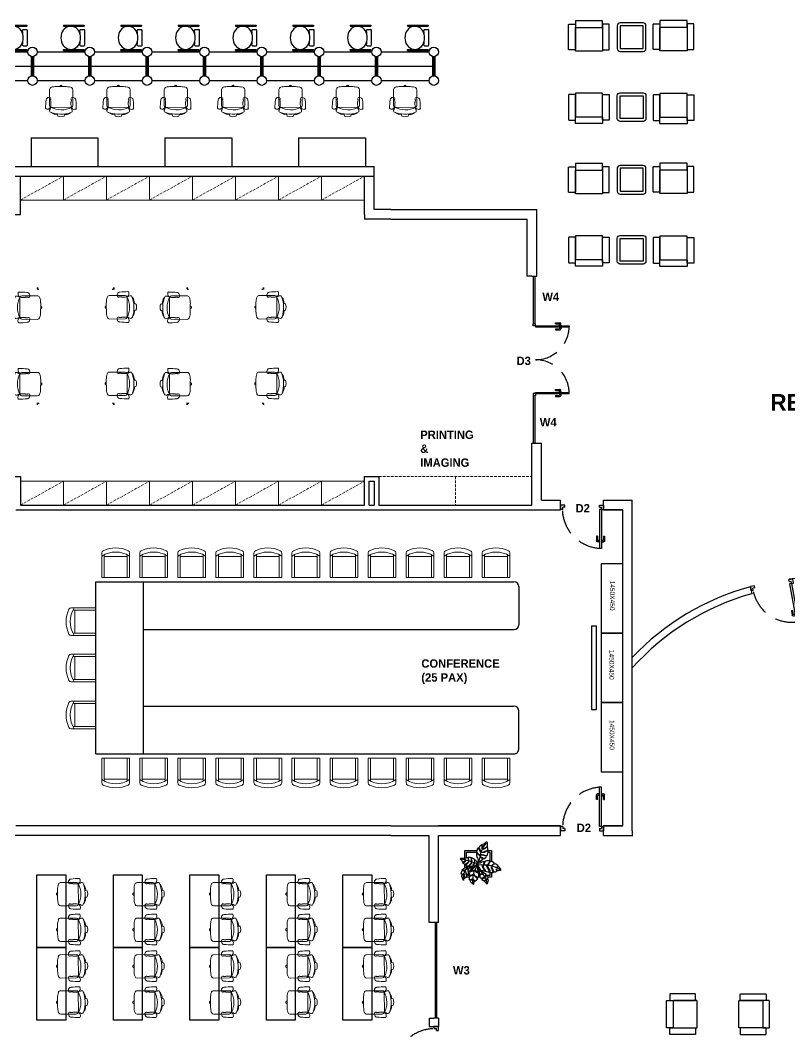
# Model space of a CAD drawing. Header units: inches. Extents: x 484217 to 497210, y -26946 to -21493.
# Drawn here: x 491293 to 492017, y -24703 to -23744 of the extents above; entities that cross this region are included whole.
import ezdxf
from ezdxf.enums import TextEntityAlignment as Align

# ---------------------------------------------------------------- set-up
doc = ezdxf.new("R2010")
doc.units = ezdxf.units.IN
doc.header["$LTSCALE"] = 20
doc.header["$MEASUREMENT"] = 0
for name, pattern in [('DASHED', [0.75, 0.5, -0.25]), ('HIDDEN', [9.525, 6.35, -3.175]), ('HIDDEN2', [0.1875, 0.125, -0.0625]), ('TRATTEGGIATA2', [9.525, 6.35, -3.175])]:
    doc.linetypes.add(name, pattern=pattern)
for name, color, linetype in [('_new', 212, 'Continuous'), ('_text', 7, 'Continuous'), ('A_FURN', 250, 'Continuous'), ('Ceco.NET 17', 3, 'Continuous'), ('GLAZING', 4, 'Continuous'), ('I-DOORS', 104, 'Continuous'), ('I-FURN', 4, 'Continuous'), ('I-WALL-FULL', 5, 'Continuous'), ('I-WALL-IN', 3, 'Continuous'), ('MAR22', 255, 'Continuous'), ('SCREEN', 252, 'Continuous')]:
    doc.layers.add(name, color=color, linetype=linetype)
doc.layers.add('A-furniture', color=50, linetype='Continuous', lineweight=9)
doc.layers.add('I-ANNO-TEXT', color=7, linetype='Continuous', lineweight=18)
doc.styles.add('F-TEXT', font='techl___.ttf')
doc.styles.add('ISO', font='ISO', dxfattribs={"width": 0.85})
doc.styles.add('MICRO', font='')
doc.styles.get('MICRO').set_extended_font_data('MicrogrammaSSi', bold=True)

# ---------------------------------------------------------------- blocks, each defined once
blk = doc.blocks.new('A$C6A0E07C9')
at = {"layer": 'A-furniture'}
for p, q in [((-0.214, 0.272), (0.118, 0.288)), ((-0.012, 0.242), (-0.025, 0.242)), ((-0.011, 0.243), (-0.012, 0.242)), ((-0.008, 0.248), (-0.011, 0.243)), ((-0.011, 0.243), (-0.011, 0.243)), ((0.038, 0.251), (-0.003, 0.25)), ((0.042, 0.251), (0.045, 0.247)), ((0.045, 0.247), (0.046, 0.246)), ((0.046, 0.246), (0.048, 0.245)), ((0.048, 0.245), (0.048, 0.245)), ((0.159, 0.25), (0.179, -0.167)), ((-0.291, 0.02), (-0.289, 0.029)), ((-0.288, 0.01), (-0.291, 0.02)), ((-0.289, 0.029), (-0.284, 0.038)), ((-0.282, 0.002), (-0.288, 0.01)), ((-0.284, 0.038), (-0.276, 0.044)), ((-0.274, -0.003), (-0.282, 0.002)), ((-0.276, 0.044), (-0.267, 0.046)), ((-0.269, 0.177), (-0.266, 0.205)), ((0.315, 0.121), (0.306, 0.12)), ((0.313, 0.121), (0.347, 0.116)), ((0.315, 0.152), (0.319, 0.129)), ((0.351, 0.113), (0.36, 0.088)), ((0.364, 0.015), (0.358, -0.011)), ((0.36, 0.088), (0.366, 0.051)), ((0.366, 0.051), (0.364, 0.015)), ((-0.264, -0.004), (-0.274, -0.003)), ((-0.189, -0.217), (0.143, -0.2)), ((0.009, -0.176), (-0.004, -0.177)), ((0.009, -0.176), (0.009, -0.176)), ((0.01, -0.176), (0.009, -0.176)), ((0.013, -0.182), (0.01, -0.176)), ((0.059, -0.18), (0.018, -0.183)), ((0.063, -0.179), (0.066, -0.175)), ((0.066, -0.175), (0.067, -0.174)), ((0.067, -0.174), (0.069, -0.173)), ((0.069, -0.173), (0.069, -0.173)), ((0.296, -0.147), (0.284, -0.159)), ((0.311, -0.022), (0.322, -0.023)), ((0.32, -0.023), (0.355, -0.015)), ((0.355, -0.015), (0.356, -0.013)), ((0.356, -0.013), (0.358, -0.011))]:
    blk.add_line(p, q, dxfattribs=at)
for centre, radius, start, end in [((0.594, -0.035), 0.893, 162.1203, 164.4323), ((-0.21, 0.223), 0.0487, 94.526, 161.0109), ((0.027, 0.278), 0.0792, 129.4999, 189.1152), ((-0.022, 0.271), 0.0292, 192.0047, 264.4409), ((0.007, 0.283), 0.0635, 94.0792, 117.5938), ((-0.004, 0.244), 0.00623, 84.8455, 131.3174), ((0.224, -0.892), 1.257, 92.3594, 100.1757), ((0.037, 0.241), 0.0101, 64.5281, 88.6391), ((0.001, 1.553), 1.309, 272.0899, 276.676), ((0.117, 0.241), 0.0463, 34.0902, 88.4441), ((0.149, 0.274), 0.0211, 279.8693, 313.3434), ((-0.249, 0.025), 0.471, 334.5973, 30.9732), ((0.17, 0.245), 0.0129, 130.1366, 158.0173), ((0.187, 0.181), 0.0779, 100.0525, 108.2672), ((0.108, 0.326), 0.0879, 309.6726, 333.0223), ((0.172, 0.345), 0.0192, 28.1256, 89.2436), ((-1.125, 2.793), 2.849, 297.1157, 298.0695), ((-0.92, -0.013), 1.143, 14.0931, 15.0056), ((0.121, 0.323), 0.0749, 330.3794, 24.513), ((0.234, 0.223), 0.0597, 72.5282, 107.7011), ((0.195, 0.222), 0.0806, 25.5198, 45.5387), ((-0.301, 0.026), 0.614, 339.6108, 22.0467), ((0.128, 0.125), 0.189, 8.0925, 40.8276), ((0.182, 0.142), 0.452, 175.5289, 182.0991), ((72.219, 3.627), 72.574, 182.76527, 182.92488), ((0.31, 0.129), 0.0088, 301.088, 3.1667), ((0.347, 0.111), 0.00513, 22.8184, 91.0076), ((0.081, -0.062), 0.341, 182.481, 200.7553), ((-0.186, -0.16), 0.0572, 202.8821, 266.1169), ((0.052, -0.207), 0.0792, 176.5782, 236.1936), ((0.002, -0.206), 0.0292, 101.2525, 173.6887), ((0.017, -0.177), 0.00623, 234.376, 280.848), ((0.058, -0.17), 0.0101, 277.0543, 301.1654), ((0.152, -1.479), 1.309, 89.0174, 93.6036), ((0.138, -0.155), 0.0449, 276.7939, 330.1521), ((0.172, -0.191), 0.0211, 52.3501, 85.8241), ((0.197, -0.155), 0.0211, 212.6602, 229.0352), ((0.163, -0.292), 0.122, 63.0548, 80.6357), ((0.136, -0.248), 0.0879, 32.6712, 56.0209), ((-0.92, -0.013), 1.143, 350.6964, 351.6126), ((0.149, -0.244), 0.0749, 341.1805, 35.314), ((0.324, 0.055), 0.26, 246.1539, 250.8174), ((0.249, -0.153), 0.0392, 254.2998, 275.9911), ((0.254, -0.14), 0.0518, 269.3553, 293.3788), ((0.116, -0.038), 0.211, 328.6962, 1.8079), ((0.318, -0.031), 0.00903, 2.1237, 63.3709), ((0.031, -0.214), 0.0635, 248.0997, 271.6142), ((0.131, 0.976), 1.257, 265.5178, 273.334), ((0.202, -0.26), 0.0192, 276.4498, 337.5679)]:
    blk.add_arc(centre, radius, start, end, dxfattribs=at)
blk = doc.blocks.new('205')
at = {"layer": 'A-furniture'}
for p, q in [((-290, 207), (-290, -310)), ((-240, 168), (-240, -310)), ((-240, 130), (240, 130)), ((240, -310), (240, 168)), ((290, -310), (290, 207)), ((-290, -310), (290, -310))]:
    blk.add_line(p, q, dxfattribs=at)
for centre, radius, start, end in [((-240, 207), 50, 114.9011, 180), ((0, -310), 535, 57.1763, 122.8237), ((0, -310), 620, 65.0989, 114.9011), ((240, 207), 50, 360, 65.0989)]:
    blk.add_arc(centre, radius, start, end, dxfattribs=at)
at = {"layer": 'A-furniture', "style": 'ISO', "width": 0.85, "flags": 3}
blk.add_attdef('KAB', text='', height=100, dxfattribs=at).set_placement((0, 0), align=Align.CENTER)
blk = doc.blocks.new('1505774114')
for p, q in [((381, 1577, 616), (411, 1577, 616)), ((413, 1557, 26), (395, 1557, 26)), ((2781, 1557, 26), (2799, 1557, 26)), ((2813, 1577, 616), (2783, 1577, 616)), ((381, -23, 616), (411, -23, 616)), ((413, -3, 26), (395, -3, 26)), ((2781, -3, 26), (2799, -3, 26)), ((2813, -23, 616), (2783, -23, 616))]:
    blk.add_line(p, q)
at = {"extrusion": (1.22461e-16, 1, 0)}
for centre, radius in [((-381, 586, 1577), 10.5), ((-381, 586, 1577), 8.5), ((-2813, 586, 1577), 10.5), ((-2813, 586, 1577), 8.5)]:
    blk.add_circle(centre, radius, dxfattribs=at)
at = {"extrusion": (0, -1, 0)}
for centre, radius in [((381, 586, 23), 10.5), ((381, 586, 23), 8.5), ((2813, 586, 23), 10.5), ((2813, 586, 23), 8.5)]:
    blk.add_circle(centre, radius, dxfattribs=at)
blk = doc.blocks.new('EIHFEOUH')
at = {"linetype": 'ByBlock'}
for points in [[(275, 0), (-275, 0, 0.414214), (-285, -10), (-285, -130, 0.414214), (-275, -140), (275, -140, 0.414214), (285, -130), (285, -10, 0.414214)], [(-415, -70), (-295, -70, -0.414214), (-285, -80), (-285, -600, -0.414214), (-295, -610), (-415, -610, -0.414214), (-425, -600), (-425, -80, -0.414214)], [(-275, -140), (275, -140, -0.414214), (285, -150), (285, -630, -0.414214), (275, -640), (-275, -640, -0.414214), (-285, -630), (-285, -150, -0.414214)], [(415, -70), (295, -70, 0.414214), (285, -80), (285, -600, 0.414214), (295, -610), (415, -610, 0.414214), (425, -600), (425, -80, 0.414214)]]:
    blk.add_lwpolyline(points, format="xyb", close=True, dxfattribs=at)
blk = doc.blocks.new('door 1')
for p, q in [((86, 0), (0, 0)), ((0, -90), (0, 0)), ((86, -43), (86, 0)), ((814, 0), (900, 0)), ((814, -43), (814, 0)), ((900, -90), (900, 0)), ((43, -90), (0, -90)), ((86, -43), (43, -43)), ((43, -90), (43, -43)), ((43, -90), (43, -43)), ((43, -90), (43, -911)), ((43, -90), (86, -90)), ((86, -90), (86, -909)), ((814, -43), (857, -43)), ((857, -90), (857, -43)), ((857, -90), (857, -43)), ((857, -90), (900, -90)), ((857, -90), (857, -90)), ((-21, -652), (-21, -749)), ((0, -652), (-21, -652)), ((0, -652), (0, -738)), ((32, -738), (0, -738)), ((32, -770), (0, -770)), ((32, -727), (32, -781)), ((43, -727), (32, -727)), ((43, -781), (32, -781)), ((86, -727), (96, -727)), ((86, -781), (96, -781)), ((96, -727), (96, -781)), ((96, -738), (129, -738)), ((96, -770), (129, -770)), ((129, -652), (129, -738)), ((129, -652), (150, -652)), ((150, -652), (150, -749))]:
    blk.add_line(p, q)
at = {"linetype": 'DASHED', "ltscale": 50}
blk.add_arc((32, -86), 825, 270.745, 1.3972, dxfattribs=at)
for centre, start, end in [((0, -749), 180, 270), ((129, -749), 270, 0)]:
    blk.add_arc(centre, 21.4, start, end)
blk = doc.blocks.new('pivot door')
blk.add_line((-188253, -329835), (-188265, -329835))
at = {"layer": 'I-DOORS', "rotation": 180}
blk.add_blockref('door 1', (-188253, -329835), dxfattribs=at)
blk = doc.blocks.new('glass door- 1500')
for p, q in [((410375, -9162), (410375, -8433)), ((410396, -9162), (410396, -8433)), ((411811, -9162), (411811, -8433)), ((411832, -9162), (411832, -8433)), ((410311, -8728), (410311, -8632)), ((410332, -8728), (410311, -8728)), ((410364, -8611), (410332, -8611)), ((410332, -8728), (410332, -8643)), ((410364, -8643), (410332, -8643)), ((410375, -8600), (410364, -8600)), ((410364, -8653), (410364, -8600)), ((410375, -8653), (410364, -8653)), ((410396, -8600), (410407, -8600)), ((410396, -8653), (410407, -8653)), ((410407, -8653), (410407, -8600)), ((410407, -8611), (410439, -8611)), ((410407, -8643), (410439, -8643)), ((410439, -8728), (410439, -8643)), ((410439, -8728), (410461, -8728)), ((410461, -8728), (410461, -8632)), ((411747, -8728), (411747, -8632)), ((411768, -8728), (411747, -8728)), ((411800, -8611), (411768, -8611)), ((411800, -8643), (411768, -8643)), ((411768, -8728), (411768, -8643)), ((411811, -8600), (411800, -8600)), ((411800, -8653), (411800, -8600)), ((411811, -8653), (411800, -8653)), ((411832, -8600), (411843, -8600)), ((411832, -8653), (411843, -8653)), ((411843, -8653), (411843, -8600)), ((411843, -8611), (411875, -8611)), ((411843, -8643), (411875, -8643)), ((411875, -8728), (411875, -8643)), ((411875, -8728), (411896, -8728)), ((411896, -8728), (411896, -8632)), ((410332, -9162), (410332, -9209)), ((410375, -9162), (410332, -9162)), ((410375, -9162), (410375, -9209)), ((410375, -9162), (410375, -9209)), ((410375, -9162), (410396, -9162)), ((411832, -9162), (411811, -9162)), ((411832, -9162), (411832, -9209)), ((411832, -9162), (411832, -9209)), ((411832, -9162), (411875, -9162)), ((411875, -9162), (411875, -9209)), ((410375, -9209), (410332, -9209)), ((411832, -9209), (411875, -9209))]:
    blk.add_line(p, q)
for points in [[(410375, -8433), (410396, -8433)], [(411832, -8433), (411811, -8433)]]:
    blk.add_lwpolyline(points)
at = {"linetype": 'DASHED', "ltscale": 50}
for centre, start, end in [((410375, -9162), 0, 90), ((411832, -9162), 90, 180)]:
    blk.add_arc(centre, 729, start, end, dxfattribs=at)
for centre, start, end in [((410332, -8632), 90, 180), ((410439, -8632), 0, 90), ((411768, -8632), 90, 180), ((411875, -8632), 0, 90)]:
    blk.add_arc(centre, 21.4, start, end)
blk = doc.blocks.new('391A')
at = {"layer": 'MAR22'}
for p, q in [((-294, -87), (-294, -567)), ((-294, -87), (-270, -87)), ((-270, -87), (-270, -567)), ((274, -87), (274, -567)), ((298, -87), (274, -87)), ((298, -87), (298, -567)), ((-294, -567), (-270, -567)), ((-187, -490), (-187, -567)), ((-167, -587), (171, -587)), ((191, -490), (191, -567)), ((298, -567), (274, -567))]:
    blk.add_line(p, q, dxfattribs=at)
for centre, radius, start, end in [((-167, -490), 20, 81.5871, 180), ((2, 655), 1138, 261.5871, 278.4129), ((171, -490), 20, 0, 98.4129), ((-167, -567), 20, 180, 270), ((171, -567), 20, 270, 0)]:
    blk.add_arc(centre, radius, start, end, dxfattribs=at)
blk.add_ellipse((2, -259), major_axis=(-271, 0), ratio=0.849159, start_param=1.857345, end_param=7.567433, dxfattribs=at)
blk = doc.blocks.new('Drawing10')
at = {"layer": 'Ceco.NET 17', "color": 7}
for p, q in [((-0.02, 0.263), (-0.059, 0.273)), ((0.029, 0.247), (-0.02, 0.263)), ((0.07, 0.24), (0.029, 0.247)), ((0.103, 0.231), (0.07, 0.24)), ((0.156, 0.21), (0.103, 0.231)), ((0.189, 0.199), (0.156, 0.21))]:
    blk.add_line(p, q, dxfattribs=at)
for points in [[(0.331, 0.528), (0.32, 0.524), (0.312, 0.519), (0.305, 0.512), (0.303, 0.502), (0.302, 0.488), (0.297, 0.489), (0.297, 0.5), (0.294, 0.505), (0.289, 0.504), (0.28, 0.496), (0.271, 0.491), (0.266, 0.483), (0.266, 0.466), (0.266, 0.443), (0.266, 0.43), (0.262, 0.426), (0.26, 0.433), (0.259, 0.456), (0.261, 0.479), (0.255, 0.482), (0.243, 0.473), (0.234, 0.468), (0.226, 0.462), (0.22, 0.453), (0.218, 0.439), (0.225, 0.417), (0.233, 0.398), (0.243, 0.379), (0.242, 0.371), (0.236, 0.375), (0.232, 0.386), (0.223, 0.402), (0.212, 0.423), (0.209, 0.437), (0.198, 0.435), (0.188, 0.417), (0.184, 0.408), (0.18, 0.396), (0.174, 0.372), (0.189, 0.355), (0.203, 0.347), (0.221, 0.334), (0.227, 0.323), (0.23, 0.315), (0.224, 0.319), (0.217, 0.33), (0.2, 0.34), (0.183, 0.352), (0.174, 0.355), (0.174, 0.348), (0.177, 0.325), (0.183, 0.3), (0.19, 0.282), (0.203, 0.266), (0.203, 0.253), (0.194, 0.21), (0.213, 0.227), (0.233, 0.24), (0.269, 0.267), (0.269, 0.27), (0.26, 0.283), (0.237, 0.295), (0.233, 0.306), (0.241, 0.302), (0.265, 0.293), (0.279, 0.277), (0.288, 0.276), (0.289, 0.275), (0.292, 0.278), (0.308, 0.291), (0.319, 0.301), (0.325, 0.309), (0.32, 0.318), (0.302, 0.321), (0.281, 0.325), (0.255, 0.331), (0.243, 0.335), (0.248, 0.336), (0.269, 0.337), (0.297, 0.331), (0.325, 0.325), (0.335, 0.326), (0.341, 0.338), (0.345, 0.361), (0.349, 0.379), (0.349, 0.394), (0.332, 0.39), (0.302, 0.376), (0.276, 0.372), (0.258, 0.37), (0.259, 0.376), (0.278, 0.377), (0.297, 0.384), (0.318, 0.394), (0.338, 0.4), (0.346, 0.41), (0.345, 0.427), (0.343, 0.446), (0.323, 0.442), (0.306, 0.43), (0.285, 0.42), (0.272, 0.42), (0.286, 0.427), (0.309, 0.438), (0.328, 0.452), (0.34, 0.456), (0.34, 0.479), (0.34, 0.499), (0.34, 0.512), (0.336, 0.519)], [(-0.066, 0.275), (-0.059, 0.28), (-0.052, 0.283), (-0.038, 0.283), (-0.021, 0.284), (-0.008, 0.285), (-0.001, 0.28), (0.001, 0.27), (0.005, 0.258), (0.009, 0.257), (0.006, 0.266), (0.004, 0.277), (0.005, 0.287), (0.009, 0.289), (0.02, 0.292), (0.03, 0.295), (0.038, 0.296), (0.048, 0.289), (0.052, 0.271), (0.055, 0.257), (0.057, 0.245), (0.063, 0.247), (0.06, 0.265), (0.055, 0.282), (0.051, 0.293), (0.049, 0.298), (0.052, 0.3), (0.067, 0.298), (0.08, 0.297), (0.093, 0.295), (0.094, 0.279), (0.097, 0.261), (0.102, 0.245), (0.103, 0.236), (0.107, 0.232), (0.109, 0.237), (0.105, 0.253), (0.1, 0.268), (0.099, 0.281), (0.103, 0.293), (0.109, 0.29), (0.118, 0.283), (0.131, 0.278), (0.144, 0.268), (0.147, 0.25), (0.145, 0.229), (0.148, 0.216), (0.151, 0.222), (0.151, 0.232), (0.15, 0.246), (0.151, 0.254), (0.149, 0.261), (0.153, 0.261), (0.16, 0.255), (0.17, 0.243), (0.175, 0.232), (0.184, 0.219), (0.192, 0.204), (0.184, 0.192), (0.172, 0.182), (0.164, 0.173), (0.153, 0.168), (0.138, 0.166), (0.128, 0.169), (0.131, 0.178), (0.139, 0.192), (0.144, 0.201), (0.145, 0.207), (0.136, 0.207), (0.13, 0.198), (0.123, 0.175), (0.119, 0.165), (0.113, 0.16), (0.101, 0.159), (0.086, 0.159), (0.076, 0.16), (0.07, 0.168), (0.077, 0.18), (0.094, 0.197), (0.105, 0.21), (0.108, 0.221), (0.104, 0.225), (0.097, 0.212), (0.086, 0.2), (0.075, 0.19), (0.066, 0.176), (0.059, 0.166), (0.051, 0.163), (0.037, 0.164), (0.027, 0.167), (0.011, 0.182), (0.024, 0.189), (0.046, 0.208), (0.056, 0.22), (0.06, 0.228), (0.061, 0.236), (0.054, 0.234), (0.048, 0.221), (0.034, 0.207), (0.02, 0.2), (0.006, 0.19), (-0.006, 0.192), (-0.016, 0.199), (-0.022, 0.206), (-0.025, 0.215), (-0.009, 0.225), (0.006, 0.233), (0.015, 0.242), (0.01, 0.245), (0, 0.238), (-0.011, 0.232), (-0.025, 0.222), (-0.03, 0.223), (-0.033, 0.231), (-0.041, 0.249), (-0.053, 0.26), (-0.063, 0.271)], [(-0.02, -0.051), (-0.027, -0.031), (-0.033, -0.013), (-0.042, 0.014), (-0.044, 0.024), (-0.029, 0.039), (-0.019, 0.044), (-0.016, 0.05), (-0.023, 0.049), (-0.034, 0.045), (-0.042, 0.037), (-0.049, 0.037), (-0.053, 0.049), (-0.049, 0.062), (-0.045, 0.089), (-0.037, 0.094), (-0.019, 0.097), (-0.004, 0.096), (0, 0.099), (-0.007, 0.101), (-0.027, 0.105), (-0.039, 0.105), (-0.037, 0.111), (-0.028, 0.119), (-0.014, 0.13), (-0.001, 0.143), (0.017, 0.14), (0.033, 0.129), (0.045, 0.128), (0.038, 0.133), (0.027, 0.138), (0.027, 0.145), (0.037, 0.147), (0.069, 0.152), (0.123, 0.156), (0.151, 0.158), (0.123, 0.138), (0.091, 0.116), (0.071, 0.087), (0.054, 0.088), (0.05, 0.102), (0.057, 0.122), (0.054, 0.125), (0.046, 0.111), (0.044, 0.093), (0.051, 0.08), (0.055, 0.068), (0.049, 0.052), (0.039, 0.035), (0.025, 0.043), (0.021, 0.065), (0.012, 0.088), (0.004, 0.093), (0.009, 0.078), (0.014, 0.06), (0.016, 0.044), (0.023, 0.032), (0.031, 0.023), (0.024, 0.008), (0.015, -0.005), (0.009, -0.013), (0, 0), (-0.004, 0.026), (-0.01, 0.039), (-0.012, 0.029), (-0.007, 0.004), (-0.004, -0.007), (0.003, -0.017), (-0.011, -0.021), (-0.018, -0.023)], [(0.547, 0.11), (0.54, 0.118), (0.532, 0.126), (0.525, 0.137), (0.516, 0.148), (0.509, 0.156), (0.5, 0.156), (0.49, 0.152), (0.48, 0.141), (0.478, 0.146), (0.486, 0.156), (0.5, 0.159), (0.5, 0.166), (0.494, 0.172), (0.48, 0.183), (0.468, 0.192), (0.455, 0.2), (0.441, 0.194), (0.428, 0.187), (0.419, 0.178), (0.411, 0.169), (0.405, 0.172), (0.414, 0.183), (0.423, 0.191), (0.434, 0.198), (0.441, 0.202), (0.446, 0.208), (0.437, 0.213), (0.416, 0.227), (0.401, 0.232), (0.387, 0.234), (0.37, 0.217), (0.362, 0.2), (0.351, 0.184), (0.342, 0.185), (0.354, 0.197), (0.36, 0.213), (0.369, 0.226), (0.376, 0.235), (0.375, 0.241), (0.365, 0.245), (0.35, 0.245), (0.332, 0.242), (0.31, 0.239), (0.301, 0.227), (0.293, 0.205), (0.288, 0.186), (0.284, 0.196), (0.291, 0.218), (0.295, 0.226), (0.297, 0.231), (0.293, 0.234), (0.278, 0.23), (0.257, 0.222), (0.245, 0.217), (0.23, 0.21), (0.219, 0.207), (0.193, 0.203), (0.197, 0.184), (0.202, 0.158), (0.211, 0.143), (0.223, 0.13), (0.23, 0.115), (0.248, 0.106), (0.267, 0.098), (0.294, 0.089), (0.297, 0.095), (0.294, 0.111), (0.284, 0.125), (0.273, 0.14), (0.267, 0.158), (0.267, 0.172), (0.271, 0.174), (0.277, 0.171), (0.277, 0.152), (0.288, 0.135), (0.296, 0.124), (0.305, 0.103), (0.306, 0.087), (0.325, 0.084), (0.344, 0.081), (0.362, 0.076), (0.368, 0.082), (0.366, 0.093), (0.354, 0.119), (0.344, 0.135), (0.336, 0.148), (0.328, 0.168), (0.334, 0.172), (0.346, 0.152), (0.358, 0.13), (0.373, 0.107), (0.377, 0.091), (0.376, 0.078), (0.383, 0.072), (0.403, 0.068), (0.412, 0.067), (0.426, 0.069), (0.43, 0.074), (0.422, 0.085), (0.416, 0.103), (0.405, 0.125), (0.401, 0.139), (0.401, 0.148), (0.407, 0.147), (0.411, 0.135), (0.419, 0.116), (0.427, 0.095), (0.438, 0.082), (0.454, 0.076), (0.462, 0.078), (0.473, 0.085), (0.479, 0.096), (0.47, 0.116), (0.474, 0.124), (0.478, 0.112), (0.485, 0.101), (0.49, 0.094), (0.501, 0.098), (0.515, 0.102), (0.524, 0.106), (0.537, 0.105)], [(0.203, 0.147), (0.221, 0.112), (0.237, 0.101), (0.268, 0.081), (0.273, 0.073), (0.272, 0.067), (0.27, 0.056), (0.274, 0.051), (0.278, 0.064), (0.283, 0.071), (0.29, 0.066), (0.298, 0.059), (0.31, 0.052), (0.313, 0.037), (0.311, 0.023), (0.307, 0.007), (0.31, -0.006), (0.316, 0), (0.315, 0.011), (0.318, 0.027), (0.322, 0.035), (0.327, 0.03), (0.335, 0.013), (0.345, -0.005), (0.344, -0.017), (0.333, -0.03), (0.322, -0.044), (0.33, -0.043), (0.337, -0.033), (0.348, -0.031), (0.349, -0.048), (0.344, -0.067), (0.339, -0.086), (0.335, -0.104), (0.312, -0.083), (0.306, -0.071), (0.299, -0.066), (0.302, -0.055), (0.313, -0.049), (0.315, -0.041), (0.306, -0.046), (0.294, -0.053), (0.291, -0.06), (0.279, -0.055), (0.266, -0.047), (0.255, -0.032), (0.269, -0.019), (0.287, -0.014), (0.3, -0.011), (0.299, -0.004), (0.286, -0.007), (0.271, -0.009), (0.256, -0.017), (0.247, -0.019), (0.238, -0.009), (0.233, 0.008), (0.233, 0.019), (0.228, 0.033), (0.237, 0.041), (0.256, 0.042), (0.265, 0.044), (0.264, 0.049), (0.256, 0.047), (0.236, 0.046), (0.228, 0.045), (0.222, 0.073), (0.216, 0.101), (0.206, 0.131)]]:
    blk.add_lwpolyline(points, close=True, dxfattribs=at)
for points in [[(0.206, 0.225), (0.234, 0.312), (0.243, 0.364), (0.261, 0.413), (0.297, 0.476), (0.326, 0.508)], [(0, 0.276), (0, 0.4), (0.182, 0.4)], [(0.025, 0.293), (0.025, 0.375), (0.175, 0.375)], [(0.224, 0.4), (0.232, 0.4)], [(0.237, 0.375), (0.242, 0.375)], [(0.259, 0.375), (0.295, 0.375)], [(0.338, 0.4), (0.4, 0.4), (0.4, 0.232)], [(0.348, 0.375), (0.375, 0.375), (0.375, 0.24)], [(0, 0.23), (0, 0.238)], [(0, 0.142), (0, 0.191)], [(0.025, 0.19), (0.025, 0.202)], [(0.025, 0.134), (0.025, 0.169)], [(0.191, 0.189), (0.191, 0.164), (0.19, 0.141), (0.192, 0.118), (0.197, 0.094), (0.2, 0.079), (0.194, 0.076), (0.179, 0.082), (0.168, 0.093), (0.161, 0.107), (0.154, 0.102), (0.16, 0.091), (0.17, 0.076), (0.189, 0.069), (0.204, 0.057), (0.205, 0.04), (0.208, 0.023), (0.207, 0.007), (0.202, -0.007), (0.191, -0.008), (0.166, 0.008), (0.152, 0.026), (0.139, 0.043), (0.134, 0.037), (0.142, 0.022), (0.155, 0.007), (0.177, -0.01), (0.191, -0.021), (0.193, -0.032), (0.183, -0.043), (0.173, -0.051), (0.157, -0.061), (0.142, -0.052), (0.13, -0.036), (0.12, -0.034), (0.124, -0.043), (0.137, -0.054), (0.149, -0.063), (0.148, -0.067), (0.134, -0.077), (0.132, -0.096), (0.132, -0.113), (0.12, -0.102), (0.105, -0.09), (0.089, -0.075), (0.081, -0.058), (0.084, -0.048), (0.105, -0.042), (0.116, -0.037), (0.111, -0.031), (0.094, -0.037), (0.081, -0.04), (0.072, -0.043), (0.072, -0.025), (0.072, -0.007), (0.072, 0.008), (0.082, 0.015), (0.108, 0.023), (0.117, 0.031), (0.121, 0.039), (0.112, 0.035), (0.102, 0.028), (0.084, 0.025), (0.072, 0.035), (0.072, 0.055), (0.078, 0.07), (0.087, 0.087), (0.099, 0.088), (0.124, 0.093), (0.14, 0.094), (0.135, 0.098), (0.121, 0.099), (0.102, 0.098), (0.098, 0.102), (0.103, 0.108), (0.116, 0.119), (0.13, 0.132), (0.191, 0.189)], [(0.185, 0.178), (0.165, 0.136), (0.14, 0.087), (0.126, 0.037), (0.12, -0.01), (0.114, -0.055), (0.117, -0.082), (0.127, -0.102)], [(0.212, 0.19), (0.269, 0.184), (0.331, 0.182), (0.383, 0.173), (0.451, 0.152), (0.511, 0.127), (0.529, 0.115)], [(0.375, 0.234), (0.375, 0.222)], [(0.126, 0.15), (0.09, 0.139), (0.044, 0.125), (0.007, 0.107), (-0.008, 0.075), (-0.019, 0.031), (-0.023, -0.012)], [(0.072, 0), (0.018, 0)], [(0.025, 0.03), (0.025, 0.042)], [(0.11, 0.025), (0.029, 0.025)], [(0.153, 0.025), (0.14, 0.025)], [(0.179, 0), (0.164, 0)], [(0.235, 0), (0.204, 0)], [(0.231, 0.025), (0.207, 0.025)], [(0.218, 0.108), (0.265, 0.06), (0.283, 0.028), (0.312, -0.014), (0.323, -0.05), (0.331, -0.093)], [(0.315, 0), (0.309, 0)], [(0.318, 0.025), (0.311, 0.025)], [(0.375, 0.099), (0.375, 0.025), (0.33, 0.025)], [(0.4, 0.068), (0.4, 0), (0.342, 0)]]:
    blk.add_lwpolyline(points, dxfattribs=at)
for radius, start, end in [(0.152, 66.8462, 69.1635), (0.152, 207.3985, 208.1983), (0.11, 239.4978, 242.4297), (0.11, 256.133, 263.4421)]:
    blk.add_arc((0.19, 0.193), radius, start, end, dxfattribs=at)

msp = doc.modelspace()

# ---------------------------------------------------------------- linework, layer by layer
for p, q in [((491302.91, -23777.7, 6.93), (491302.91, -23795.99, 6.93)), ((491304.04, -23777.85, 6.93), (491304.04, -23795.85, 6.93)), ((491305.16, -23777.7, 6.93), (491305.16, -23795.99, 6.93)), ((491356.91, -23777.7, 6.93), (491356.91, -23795.99, 6.93)), ((491358.04, -23777.85, 6.93), (491358.04, -23795.85, 6.93)), ((491359.16, -23777.7, 6.93), (491359.16, -23795.99, 6.93)), ((491410.91, -23777.7, 6.93), (491410.91, -23795.99, 6.93)), ((491412.04, -23777.85, 6.93), (491412.04, -23795.85, 6.93)), ((491413.16, -23777.7, 6.93), (491413.16, -23795.99, 6.93)), ((491464.91, -23777.7, 6.93), (491464.91, -23795.99, 6.93)), ((491466.04, -23777.85, 6.93), (491466.04, -23795.85, 6.93)), ((491467.16, -23777.7, 6.93), (491467.16, -23795.99, 6.93)), ((491518.91, -23777.7, 6.93), (491518.91, -23795.99, 6.93)), ((491520.04, -23777.85, 6.93), (491520.04, -23795.85, 6.93)), ((491521.16, -23777.7, 6.93), (491521.16, -23795.99, 6.93)), ((491572.91, -23777.7, 6.93), (491572.91, -23795.99, 6.93)), ((491574.04, -23777.85, 6.93), (491574.04, -23795.85, 6.93)), ((491575.16, -23777.7, 6.93), (491575.16, -23795.99, 6.93)), ((491626.91, -23777.7, 6.93), (491626.91, -23795.99, 6.93)), ((491628.04, -23777.85, 6.93), (491628.04, -23795.85, 6.93)), ((491629.16, -23777.7, 6.93), (491629.16, -23795.99, 6.93)), ((491680.91, -23777.7, 6.93), (491680.91, -23795.99, 6.93)), ((491682.04, -23777.85, 6.93), (491682.04, -23795.85, 6.93)), ((491683.16, -23777.7, 6.93), (491683.16, -23795.99, 6.93)), ((491302.76, -23854.35, 6.93), (491302.76, -23881.35, 6.93)), ((491365.76, -23854.35, 6.93), (491365.76, -23881.35, 6.93)), ((491428.76, -23854.35, 6.93), (491428.76, -23881.35, 6.93)), ((491491.76, -23854.35, 6.93), (491491.76, -23881.35, 6.93)), ((491554.76, -23854.35, 6.93), (491554.76, -23881.35, 6.93)), ((491617.76, -23854.35, 6.93), (491617.76, -23881.35, 6.93)), ((491980.37, -24277.04, 6.93), (491981.59, -24283.7, 6.93))]:
    msp.add_line(p, q)
for centre in [(491304.04, -23773.35, 6.93), (491358.04, -23773.35, 6.93), (491412.04, -23773.35, 6.93), (491466.04, -23773.35, 6.93), (491520.04, -23773.35, 6.93), (491574.04, -23773.35, 6.93), (491628.04, -23773.35, 6.93), (491682.04, -23773.35, 6.93), (491304.04, -23800.35, 6.93), (491358.04, -23800.35, 6.93), (491412.04, -23800.35, 6.93), (491466.04, -23800.35, 6.93), (491520.04, -23800.35, 6.93), (491574.04, -23800.35, 6.93), (491628.04, -23800.35, 6.93), (491682.04, -23800.35, 6.93)]:
    msp.add_circle(centre, 4.5)
for radius, start, end in [(242.45, 84.24111, 96.56637), (242.45, 105.34085, 136.37323), (235.7, 105.48323, 138.12295)]:
    msp.add_arc((492044.51, -24510.85, 6.93), radius, start, end)
at = {"layer": '_new', "elevation": 6.93}
msp.add_lwpolyline([(491292.79, -24200.17), (491616.79, -24200.17)], dxfattribs=at)
at = {"layer": 'A-furniture', "linetype": 'HIDDEN2'}
for p, q in [((491292.79, -23912.85, 6.93), (491333.29, -23890.35, 6.93)), ((491333.29, -23912.85, 6.93), (491373.79, -23890.35, 6.93)), ((491373.79, -23912.85, 6.93), (491414.29, -23890.35, 6.93)), ((491414.29, -23912.85, 6.93), (491454.79, -23890.35, 6.93)), ((491454.79, -23912.85, 6.93), (491495.29, -23890.35, 6.93)), ((491495.29, -23912.85, 6.93), (491535.79, -23890.35, 6.93)), ((491535.79, -23912.85, 6.93), (491576.29, -23890.35, 6.93)), ((491576.29, -23912.85, 6.93), (491616.79, -23890.35, 6.93)), ((491292.79, -24200.17, 6.93), (491333.29, -24177.67, 6.93)), ((491333.29, -24200.17, 6.93), (491373.79, -24177.67, 6.93)), ((491373.79, -24200.17, 6.93), (491414.29, -24177.67, 6.93)), ((491414.29, -24200.17, 6.93), (491454.79, -24177.67, 6.93)), ((491454.79, -24200.17, 6.93), (491495.29, -24177.67, 6.93)), ((491495.29, -24200.17, 6.93), (491535.79, -24177.67, 6.93)), ((491535.79, -24200.17, 6.93), (491576.29, -24177.67, 6.93)), ((491576.29, -24200.17, 6.93), (491616.79, -24177.67, 6.93))]:
    msp.add_line(p, q, dxfattribs=at)
at = {"layer": 'A-furniture', "elevation": 6.93}
for points in [[(491333.29, -23912.85), (491333.29, -23890.35), (491292.79, -23890.35), (491292.79, -23912.85)], [(491373.79, -23912.85), (491373.79, -23890.35), (491333.29, -23890.35), (491333.29, -23912.85)], [(491414.29, -23912.85), (491414.29, -23890.35), (491373.79, -23890.35), (491373.79, -23912.85)], [(491454.79, -23912.85), (491454.79, -23890.35), (491414.29, -23890.35), (491414.29, -23912.85)], [(491495.29, -23912.85), (491495.29, -23890.35), (491454.79, -23890.35), (491454.79, -23912.85)], [(491535.79, -23912.85), (491535.79, -23890.35), (491495.29, -23890.35), (491495.29, -23912.85)], [(491576.29, -23912.85), (491576.29, -23890.35), (491535.79, -23890.35), (491535.79, -23912.85)], [(491616.79, -23912.85), (491616.79, -23890.35), (491576.29, -23890.35), (491576.29, -23912.85)], [(491333.29, -24200.17), (491333.29, -24177.67), (491292.79, -24177.67), (491292.79, -24200.17)], [(491373.79, -24200.17), (491373.79, -24177.67), (491333.29, -24177.67), (491333.29, -24200.17)], [(491414.29, -24200.17), (491414.29, -24177.67), (491373.79, -24177.67), (491373.79, -24200.17)], [(491454.79, -24200.17), (491454.79, -24177.67), (491414.29, -24177.67), (491414.29, -24200.17)], [(491495.29, -24200.17), (491495.29, -24177.67), (491454.79, -24177.67), (491454.79, -24200.17)], [(491535.79, -24200.17), (491535.79, -24177.67), (491495.29, -24177.67), (491495.29, -24200.17)], [(491576.29, -24200.17), (491576.29, -24177.67), (491535.79, -24177.67), (491535.79, -24200.17)], [(491616.79, -24200.17), (491616.79, -24177.67), (491576.29, -24177.67), (491576.29, -24200.17)]]:
    msp.add_lwpolyline(points, close=True, dxfattribs=at)
at = {"layer": 'A-furniture', "linetype": 'HIDDEN2', "elevation": 6.93}
for points in [[(491630.29, -24173.17), (491774.51, -24173.17)], [(491702.4, -24173.17), (491702.4, -24200.17)]]:
    msp.add_lwpolyline(points, dxfattribs=at)
at = {"layer": 'A_FURN', "elevation": 6.93}
for points in [[(491839.76, -24255.64), (491839.76, -24320.89), (491860.01, -24320.89), (491860.01, -24255.64)], [(491839.76, -24320.89), (491839.76, -24386.14), (491860.01, -24386.14), (491860.01, -24320.89)], [(491839.76, -24386.14), (491839.76, -24451.39), (491860.01, -24451.39), (491860.01, -24386.14)]]:
    msp.add_lwpolyline(points, close=True, dxfattribs=at)
at = {"layer": 'GLAZING', "elevation": 6.93}
for points in [[(491776.03, -24029.51), (491776.03, -23984.51)], [(491777.38, -24029.51), (491777.38, -23984.51)], [(491777.38, -24029.51), (491776.03, -24029.51)], [(491776.03, -24142.01), (491776.03, -24097.01)], [(491777.38, -24097.01), (491776.03, -24097.01)], [(491777.38, -24142.01), (491777.38, -24097.01)], [(491683.56, -24683.29), (491683.56, -24593.29)], [(491684.91, -24683.29), (491684.91, -24593.29)], [(491683.56, -24638.29), (491684.91, -24638.29)]]:
    msp.add_lwpolyline(points, dxfattribs=at)
at = {"layer": 'I-FURN'}
for p, q in [((491363.66, -24272.51, 6.93), (491757.56, -24272.51, 6.93)), ((491363.66, -24434.51, 6.93), (491363.66, -24272.51, 6.93)), ((491408.66, -24434.51, 6.93), (491408.66, -24272.51, 6.93)), ((491762.06, -24277.01, 6.93), (491762.06, -24313.01, 6.93)), ((491408.66, -24317.51, 6.93), (491757.56, -24317.51, 6.93)), ((491408.66, -24389.51, 6.93), (491757.56, -24389.51, 6.93)), ((491762.06, -24430.01, 6.93), (491762.06, -24394.01, 6.93)), ((491363.66, -24434.51, 6.93), (491757.56, -24434.51, 6.93))]:
    msp.add_line(p, q, dxfattribs=at)
at = {"layer": 'I-FURN', "elevation": 6.93}
for points in [[(491857.53, -23772.96), (491879.13, -23772.96, 0.414214), (491881.83, -23770.26), (491881.83, -23748.66, 0.414214), (491879.13, -23745.96), (491857.53, -23745.96, 0.414214), (491854.83, -23748.66), (491854.83, -23770.26, 0.414214)], [(491857.53, -23811.89), (491879.13, -23811.89, -0.414214), (491881.83, -23814.59), (491881.83, -23836.19, -0.414214), (491879.13, -23838.89), (491857.53, -23838.89, -0.414214), (491854.83, -23836.19), (491854.83, -23814.59, -0.414214)], [(491857.53, -23907.31), (491879.13, -23907.31, 0.414214), (491881.83, -23904.61), (491881.83, -23883.01, 0.414214), (491879.13, -23880.31), (491857.53, -23880.31, 0.414214), (491854.83, -23883.01), (491854.83, -23904.61, 0.414214)], [(491857.53, -23946.25), (491879.13, -23946.25, -0.414214), (491881.83, -23948.95), (491881.83, -23970.55, -0.414214), (491879.13, -23973.25), (491857.53, -23973.25, -0.414214), (491854.83, -23970.55), (491854.83, -23948.95, -0.414214)]]:
    msp.add_lwpolyline(points, format="xyb", close=True, dxfattribs=at)
for points in [[(491857.53, -23770.26), (491879.13, -23770.26), (491879.13, -23748.66), (491857.53, -23748.66)], [(491857.53, -23814.59), (491879.13, -23814.59), (491879.13, -23836.19), (491857.53, -23836.19)], [(491857.53, -23904.61), (491879.13, -23904.61), (491879.13, -23883.01), (491857.53, -23883.01)], [(491857.53, -23948.95), (491879.13, -23948.95), (491879.13, -23970.55), (491857.53, -23970.55)], [(491308.32, -24548.52), (491335.36, -24548.52), (491335.36, -24616.94), (491308.32, -24616.94)], [(491380.36, -24548.52), (491407.41, -24548.52), (491407.41, -24616.94), (491380.36, -24616.94)], [(491452.41, -24548.52), (491479.45, -24548.52), (491479.45, -24616.94), (491452.41, -24616.94)], [(491524.45, -24548.52), (491551.49, -24548.52), (491551.49, -24616.94), (491524.45, -24616.94)], [(491596.5, -24548.52), (491623.54, -24548.52), (491623.54, -24616.94), (491596.5, -24616.94)], [(491308.32, -24616.94), (491335.36, -24616.94), (491335.36, -24685.36), (491308.32, -24685.36)], [(491380.36, -24616.94), (491407.41, -24616.94), (491407.41, -24685.36), (491380.36, -24685.36)], [(491452.41, -24616.94), (491479.45, -24616.94), (491479.45, -24685.36), (491452.41, -24685.36)], [(491524.45, -24616.94), (491551.49, -24616.94), (491551.49, -24685.36), (491524.45, -24685.36)], [(491596.5, -24616.94), (491623.54, -24616.94), (491623.54, -24685.36), (491596.5, -24685.36)]]:
    msp.add_lwpolyline(points, close=True, dxfattribs=at)
at = {"layer": 'I-FURN'}
for centre, major_axis, start_param, end_param in [((491757.56, -24277.01, 6.93), (3.18, 3.18), 5.497787, 7.068583), ((491757.56, -24313.01, 6.93), (3.18, 3.18), 3.926991, 5.497787), ((491757.56, -24394.01, 6.93), (-3.18, 3.18), 3.926991, 5.497787), ((491757.56, -24430.01, 6.93), (-3.18, 3.18), 2.356194, 3.926991)]:
    msp.add_ellipse(centre, major_axis=major_axis, ratio=1, start_param=start_param, end_param=end_param, dxfattribs=at)
at = {"layer": 'I-WALL-FULL'}
for p, q in [((490932.79, -23881.35, 6.93), (491477.29, -23881.35, 6.93)), ((491477.29, -23881.35, 6.93), (491625.79, -23881.35, 6.93)), ((490932.79, -23890.35, 6.93), (491625.79, -23890.35, 6.93))]:
    msp.add_line(p, q, dxfattribs=at)
at = {"layer": 'I-WALL-IN'}
for p, q in [((491254.54, -23773.35, 6.93), (491299.54, -23773.35, 6.93)), ((491308.54, -23773.35, 6.93), (491353.54, -23773.35, 6.93)), ((491362.54, -23773.35, 6.93), (491407.54, -23773.35, 6.93)), ((491416.54, -23773.35, 6.93), (491461.54, -23773.35, 6.93)), ((491470.54, -23773.35, 6.93), (491515.54, -23773.35, 6.93)), ((491524.54, -23773.35, 6.93), (491569.54, -23773.35, 6.93)), ((491578.54, -23773.35, 6.93), (491623.54, -23773.35, 6.93)), ((491632.54, -23773.35, 6.93), (491677.54, -23773.35, 6.93)), ((490873.16, -23786.85, 6.93), (491683.16, -23786.85, 6.93)), ((491254.54, -23800.35, 6.93), (491299.54, -23800.35, 6.93)), ((491308.54, -23800.35, 6.93), (491353.54, -23800.35, 6.93)), ((491362.54, -23800.35, 6.93), (491407.54, -23800.35, 6.93)), ((491416.54, -23800.35, 6.93), (491461.54, -23800.35, 6.93)), ((491470.54, -23800.35, 6.93), (491515.54, -23800.35, 6.93)), ((491524.54, -23800.35, 6.93), (491569.54, -23800.35, 6.93)), ((491578.54, -23800.35, 6.93), (491623.54, -23800.35, 6.93)), ((491632.54, -23800.35, 6.93), (491677.54, -23800.35, 6.93)), ((491302.76, -23854.35, 6.93), (491365.76, -23854.35, 6.93)), ((491428.76, -23854.35, 6.93), (491491.76, -23854.35, 6.93)), ((491554.76, -23854.35, 6.93), (491617.76, -23854.35, 6.93)), ((491625.79, -23890.35, 6.93), (491625.79, -23881.35, 6.93)), ((491616.79, -23926.35, 6.93), (491616.79, -23930.85, 6.93)), ((491641.54, -23921.85, 6.93), (491686.54, -23921.85, 6.93)), ((491621.29, -23930.85, 6.93), (491616.79, -23930.85, 6.93)), ((491641.54, -23930.85, 6.93), (491686.54, -23930.85, 6.93)), ((491774.51, -23984.51, 6.93), (491770.01, -23984.51, 6.93)), ((491779.01, -24142.01, 6.93), (491783.51, -24142.01, 6.93)), ((491801.51, -24200.17, 6.93), (491801.51, -24195.67, 6.93)), ((491842.01, -24200.17, 6.93), (491842.01, -24195.67, 6.93)), ((491864.51, -24195.67, 6.93), (491869.01, -24195.67, 6.93)), ((491869.01, -24200.17, 6.93), (491869.01, -24195.67, 6.93)), ((491630.29, -24200.17, 6.93), (491774.51, -24200.17, 6.93)), ((491801.51, -24200.17, 6.93), (491801.51, -24204.67, 6.93)), ((491842.01, -24200.17, 6.93), (491842.01, -24204.67, 6.93)), ((491860.01, -24204.67, 6.93), (491842.01, -24204.67, 6.93)), ((491869.01, -24506.85, 6.93), (491869.01, -24200.17, 6.93)), ((491641.54, -24502.35, 6.93), (491686.54, -24502.35, 6.93)), ((491686.54, -24502.35, 6.93), (491801.51, -24502.35, 6.93)), ((491801.51, -24506.85, 6.93), (491801.51, -24502.35, 6.93)), ((491842.01, -24502.35, 6.93), (491860.01, -24502.35, 6.93)), ((491842.01, -24506.85, 6.93), (491842.01, -24502.35, 6.93)), ((491641.54, -24511.35, 6.93), (491677.54, -24511.35, 6.93)), ((491677.54, -24547.35, 6.93), (491677.54, -24511.35, 6.93)), ((491686.54, -24511.35, 6.93), (491801.51, -24511.35, 6.93)), ((491686.54, -24547.35, 6.93), (491686.54, -24511.35, 6.93)), ((491801.51, -24511.35, 6.93), (491801.51, -24506.85, 6.93)), ((491842.01, -24511.35, 6.93), (491842.01, -24506.85, 6.93)), ((491842.01, -24511.35, 6.93), (491864.51, -24511.35, 6.93)), ((491864.51, -24511.35, 6.93), (491869.61, -24511.35, 6.93)), ((491869.01, -24506.85, 6.93), (491869.01, -24511.35, 6.93)), ((491684.91, -24593.29, 6.93), (491677.54, -24593.29, 6.93)), ((491686.54, -24593.29, 6.93), (491682.04, -24593.29, 6.93)), ((491677.54, -24683.29, 6.93), (491677.54, -24691.14, 6.93)), ((491677.54, -24683.29, 6.93), (491682.04, -24683.29, 6.93)), ((491686.54, -24683.29, 6.93), (491682.04, -24683.29, 6.93)), ((491686.54, -24683.29, 6.93), (491686.54, -24691.14, 6.93)), ((491677.54, -24691.14, 6.93), (491682.49, -24691.14, 6.93)), ((491686.54, -24691.14, 6.93), (491682.04, -24691.14, 6.93))]:
    msp.add_line(p, q, dxfattribs=at)
at = {"layer": 'I-WALL-IN', "elevation": 6.93}
for points in [[(491279.29, -23926.35), (491292.79, -23926.35), (491292.79, -23890.35)], [(491616.79, -23926.35), (491616.79, -23890.35)], [(491625.79, -23921.85), (491625.79, -23890.35)], [(491641.54, -23921.85), (491625.79, -23921.85)], [(491686.54, -23921.85), (491779.01, -23921.85)], [(491779.01, -23984.51), (491779.01, -23921.85)], [(491641.54, -23930.85), (491621.29, -23930.85)], [(491686.54, -23930.85), (491770.01, -23930.85)], [(491770.01, -23984.51), (491770.01, -23930.85)], [(491774.51, -23984.51), (491779.01, -23984.51)], [(491774.51, -24200.17), (491774.51, -24142.01)], [(491774.51, -24142.01), (491779.01, -24142.01)], [(491783.51, -24195.67), (491783.51, -24142.01)], [(491279.29, -24173.17), (491292.79, -24173.17), (491292.79, -24200.17)], [(491616.79, -24200.17), (491616.79, -24173.17)], [(491616.79, -24173.17), (491630.29, -24173.17), (491630.29, -24200.17)], [(491621.29, -24200.17), (491621.29, -24177.67)], [(491621.29, -24177.67), (491625.79, -24177.67), (491625.79, -24200.17)], [(491292.79, -24195.67), (491292.79, -24195.67)], [(491373.79, -24195.67), (491373.79, -24195.67)], [(491535.79, -24195.67), (491535.79, -24195.67)], [(491616.79, -24195.67), (491616.79, -24195.67)], [(491783.51, -24195.67), (491801.51, -24195.67)], [(491842.01, -24195.67), (491864.51, -24195.67)], [(491288.29, -24204.67), (491801.51, -24204.67)], [(491621.29, -24200.17), (491625.79, -24200.17)], [(491842.01, -24204.67), (491860.01, -24204.67)], [(491860.01, -24502.35), (491860.01, -24204.67)], [(491869.01, -24506.85), (491869.01, -24200.17)], [(491641.54, -24502.35), (491288.29, -24502.35)], [(491801.51, -24502.35), (491686.54, -24502.35)], [(491860.01, -24502.35), (491842.01, -24502.35)], [(491641.54, -24511.35), (491283.79, -24511.35)], [(491677.54, -24593.29), (491677.54, -24547.35)], [(491686.54, -24593.29), (491686.54, -24547.35)], [(491683.56, -24593.29), (491684.91, -24593.29)]]:
    msp.add_lwpolyline(points, dxfattribs=at)
at = {"layer": 'SCREEN', "linetype": 'HIDDEN', "elevation": 6.93}
msp.add_lwpolyline([(491830.63, -24392.66), (491835.2, -24392.66), (491835.2, -24314.36), (491830.63, -24314.36)], close=True, dxfattribs=at)

# ---------------------------------------------------------------- block references
at = {"color": 7, "ltscale": 100, "xscale": 0.04049999999065221, "yscale": 0.04049999999065221, "zscale": 0.04049999999065221, "rotation": 90}
for p in [(491275.69, -23760.14, 3.81), (491329.69, -23760.14, 3.81), (491383.69, -23760.14, 3.81), (491437.69, -23760.14, 3.81), (491491.69, -23760.14, 3.81), (491545.69, -23760.14, 3.81), (491599.69, -23760.14, 3.81), (491653.69, -23760.14, 3.81)]:
    msp.add_blockref('391A', p, dxfattribs=at)
at = {"layer": 'A-furniture'}
for p, xscale, yscale, zscale, rotation in [((491329.44, -23817.86, 6.93), 45.00000000000906, 45.00000000000906, 45.00000000000906, 266.8565271614821), ((491383.44, -23817.86, 6.93), 45.00000000000906, 45.00000000000906, 45.00000000000906, 266.8565271614821), ((491437.44, -23817.86, 6.93), 45.00000000000906, 45.00000000000906, 45.00000000000906, 266.8565271614821), ((491491.44, -23817.86, 6.93), 45.00000000000906, 45.00000000000906, 45.00000000000906, 266.8565271614821), ((491545.44, -23817.86, 6.93), 45.00000000000906, 45.00000000000906, 45.00000000000906, 266.8565271614821), ((491599.44, -23817.86, 6.93), 45.00000000000906, 45.00000000000906, 45.00000000000906, 266.8565271614821), ((491653.44, -23817.86, 6.93), 45.00000000000906, 45.00000000000906, 45.00000000000906, 266.8565271614821), ((491299.92, -24012.52, 4.16), 45.00000000027777, 45.00000000027777, 45.00000000027777, 176.8565271613339), ((491385.5, -24012.2, 43.1), -45.00000000027777, 45, 45, 183.1434728386661), ((491440.86, -24012.52, 3.89), 45.00000000027777, 45.00000000027777, 45.00000000027777, 176.8565271613339), ((491526.44, -24012.2, 42.83), -45.00000000027777, 45, 45, 183.1434728386661), ((491299.92, -24084.52, 4.97), 45.00000000027777, 45.00000000027777, 45.00000000027777, 176.8565271613339), ((491385.5, -24084.2, 43.91), -45.00000000027777, 45, 45, 183.1434728386661), ((491440.86, -24084.52, 4.7), 45.00000000027777, 45.00000000027777, 45.00000000027777, 176.8565271613339), ((491526.44, -24084.2, 43.64), -45.00000000027777, 45, 45, 183.1434728386661), ((491339.58, -24564.91, 6.93), -45.00000000027777, 45, 45, 183.1434728386661), ((491411.63, -24564.91, 6.93), -45.00000000027777, 45, 45, 183.1434728386661), ((491483.67, -24564.91, 6.93), -45.00000000027777, 45, 45, 183.1434728386661), ((491555.72, -24564.91, 6.93), -45.00000000027777, 45, 45, 183.1434728386661), ((491627.76, -24564.91, 6.93), -45.00000000027777, 45, 45, 183.1434728386661), ((491339.58, -24598.44, 6.93), -45.00000000027777, 45, 45, 183.1434728386661), ((491411.63, -24598.44, 6.93), -45.00000000027777, 45, 45, 183.1434728386661), ((491483.67, -24598.44, 6.93), -45.00000000027777, 45, 45, 183.1434728386661), ((491555.72, -24598.44, 6.93), -45.00000000027777, 45, 45, 183.1434728386661), ((491627.76, -24598.44, 6.93), -45.00000000027777, 45, 45, 183.1434728386661), ((491339.58, -24632.93, 6.93), -45.00000000027777, 45, 45, 183.1434728386661), ((491411.63, -24632.93, 6.93), -45.00000000027777, 45, 45, 183.1434728386661), ((491483.67, -24632.93, 6.93), -45.00000000027777, 45, 45, 183.1434728386661), ((491555.72, -24632.93, 6.93), -45.00000000027777, 45, 45, 183.1434728386661), ((491627.76, -24632.93, 6.93), -45.00000000027777, 45, 45, 183.1434728386661), ((491339.58, -24666.86, 6.93), -45.00000000027777, 45, 45, 183.1434728386661), ((491411.63, -24666.86, 6.93), -45.00000000027777, 45, 45, 183.1434728386661), ((491483.67, -24666.86, 6.93), -45.00000000027777, 45, 45, 183.1434728386661), ((491555.72, -24666.86, 6.93), -45.00000000027777, 45, 45, 183.1434728386661), ((491627.76, -24666.86, 6.93), -45.00000000027777, 45, 45, 183.1434728386661)]:
    msp.add_blockref('A$C6A0E07C9', p, dxfattribs=dict(at, xscale=xscale, yscale=yscale, zscale=zscale, rotation=rotation))
at = {"layer": 'A-furniture', "extrusion": (0, 0, -1), "xscale": 0.04500000025145709, "yscale": 0.04500000025145709, "zscale": -0.04499999999999744}
for p in [(-491382.49, -24254.52, -6.93), (-491418.3, -24254.52, -6.93), (-491454.11, -24254.52, -6.93), (-491489.93, -24254.52, -6.93), (-491525.74, -24254.52, -6.93), (-491561.55, -24254.52, -6.93), (-491597.36, -24254.52, -6.93), (-491633.18, -24254.52, -6.93), (-491668.99, -24254.52, -6.93), (-491704.8, -24254.52, -6.93), (-491740.61, -24254.52, -6.93)]:
    msp.add_blockref('205', p, dxfattribs=at)
at = {"layer": 'A-furniture', "extrusion": (0, 0, -1), "yscale": 0.04499999998952262}
for p, xscale, zscale, rotation in [((-491349.71, -24309.95, -6.93), 0.04499999998952262, -0.04499999999999744, 270), ((-491349.71, -24353.51, -6.93), 0.04499999998952262, -0.04499999999999744, 270), ((-491349.71, -24397.87, -6.93), 0.04499999998952262, -0.04499999999999744, 270), ((-491382.49, -24452.5, -6.93), -0.04500000025145709, -0.04500000025145709, 180), ((-491418.3, -24452.5, -6.93), -0.04500000025145709, -0.04500000025145709, 180), ((-491454.11, -24452.5, -6.93), -0.04500000025145709, -0.04500000025145709, 180), ((-491489.93, -24452.5, -6.93), -0.04500000025145709, -0.04500000025145709, 180), ((-491525.74, -24452.5, -6.93), -0.04500000025145709, -0.04500000025145709, 180), ((-491561.55, -24452.5, -6.93), -0.04500000025145709, -0.04500000025145709, 180), ((-491597.36, -24452.5, -6.93), -0.04500000025145709, -0.04500000025145709, 180), ((-491633.18, -24452.5, -6.93), -0.04500000025145709, -0.04500000025145709, 180), ((-491668.99, -24452.5, -6.93), -0.04500000025145709, -0.04500000025145709, 180), ((-491704.8, -24452.5, -6.93), -0.04500000025145709, -0.04500000025145709, 180), ((-491740.61, -24452.5, -6.93), -0.04500000025145709, -0.04500000025145709, 180)]:
    msp.add_blockref('205', p, dxfattribs=dict(at, xscale=xscale, zscale=zscale, rotation=rotation))
at = {"layer": 'Ceco.NET 17', "xscale": 62.77618433859136, "yscale": 62.77618433859136, "zscale": 62.77618433859136}
msp.add_blockref('Drawing10', (491711.22, -24550.57, 17.55), dxfattribs=at)
at = {"layer": 'GLAZING', "xscale": 0.04374999998544808, "yscale": 0.04374999998544808, "zscale": 0.04374999998544808, "rotation": 270}
msp.add_blockref('glass door- 1500', (492178.56, -6077.48, 6.93), dxfattribs=at)
at = {"layer": 'I-DOORS', "zscale": 0.04499999999999744}
for p, xscale, yscale, rotation in [((500313.4, -39042.76, 6.93), -0.04500000025145709, 0.04499999998952262, 180), ((503027.71, -37342.54, 6.93), -0.04500000027429134, 0.04499999998935625, 190.3821804636172), ((476843.95, -33203.03, 6.93), -0.04499999998952262, 0.04499999998952262, 90)]:
    msp.add_blockref('pivot door', p, dxfattribs=dict(at, xscale=xscale, yscale=yscale, rotation=rotation))
at = {"layer": 'I-DOORS', "xscale": 0.04500000025145709, "yscale": 0.04500000025145709, "zscale": 0.04500000025145709}
msp.add_blockref('pivot door', (500313.4, -9664.26, 6.93), dxfattribs=at)
at = {"layer": 'I-FURN', "xscale": 0.04499999998952262, "yscale": 0.04499999998952262, "zscale": 0.04499999998952262}
for p in [(491828.19, -23743.97, 6.93), (491907.86, -23743.65, 6.93), (491828.19, -23878.33, 6.93), (491907.86, -23878.01, 6.93)]:
    msp.add_blockref('EIHFEOUH', p, dxfattribs=at)
at = {"layer": 'I-FURN', "yscale": 0.04499999998952262}
for p, xscale, zscale, rotation in [((491828.19, -23840.88, 6.93), -0.04499999998952262, 0.04499999999999744, 180), ((491907.86, -23841.2, 6.93), -0.04499999998952262, 0.04499999999999744, 180), ((491828.19, -23975.23, 6.93), -0.04499999998952262, 0.04499999999999744, 180), ((491907.86, -23975.55, 6.93), -0.04499999998952262, 0.04499999999999744, 180), ((491901.2, -24679.67, 6.93), -0.04499999998952262, 0.04499999999999744, 90), ((491998.11, -24679.67, 6.93), 0.04499999998952262, 0.04499999998952262, 270)]:
    msp.add_blockref('EIHFEOUH', p, dxfattribs=dict(at, xscale=xscale, zscale=zscale, rotation=rotation))
at = {"layer": 'I-FURN', "linetype": 'TRATTEGGIATA2', "xscale": 0.04499999998952262, "yscale": 0.04499999998952262, "zscale": 0.04499999998952262, "rotation": 90}
for p in [(491379.69, -24122.46, -25.94), (491520.63, -24122.46, -26.21)]:
    msp.add_blockref('1505774114', p, dxfattribs=at)

# ---------------------------------------------------------------- texts
at = {"layer": '_text', "char_height": 4.5, "attachment_point": 1, "rotation": 270, "style": 'F-TEXT'}
for insert in [(491852.46, -24271.34, 6.93), (491851.88, -24336.53, 6.93), (491852.17, -24402.59, 6.93)]:
    msp.add_mtext_dynamic_manual_height_columns('{\\fArial Narrow|b0|i0|c0|p34;1450X450}', width=4108.5663, gutter_width=1.5, heights=[0], dxfattribs=dict(at, insert=insert))
at = {"layer": 'I-ANNO-TEXT', "attachment_point": 1, "style": 'MICRO'}
for s, width, insert, char_height in [('{\\fBahnschrift Light|b1|i0|c0|p34;W4}', 7.4099, (491784.3, -24000.12, 6.93), 7.875), ('{\\fBahnschrift Light|b1|i0|c0|p34;D3}', 7.4099, (491760.01, -24060.39, 6.93), 7.875), ('{\\fBahnschrift Light|b1|i0|c0|p34;RECEPTION}', 7.4099, (491999.1, -24095.63, 6.93), 15.75), ('{\\fBahnschrift Light|b1|i0|c0|p34;W4}', 7.4099, (491781.91, -24118.27, 6.93), 7.875), ('\\pxql;{\\fBahnschrift Light|b1|i0|c0|p34;PRINTING\\P&\\PIMAGING  }', 7.4099, (491669.3, -24129.98, 6.93), 7.875), ('{\\fBahnschrift Light|b1|i0|c0|p34;D2}', 7.4099, (491815.6, -24199.18, 6.93), 7.875), ('{\\fBahnschrift Light|b1|i0|c0|p34;CONFERENCE\\P(25 PAX)}', 3008.7488, (491670.34, -24345.43, 6.93), 7.875), ('{\\fBahnschrift Light|b1|i0|c0|p34;D2}', 7.4099, (491816.66, -24500.18, 6.93), 7.875), ('{\\fBahnschrift Light|b1|i0|c0|p34;W3}', 7.4099, (491700.13, -24634.41, 6.93), 7.875)]:
    msp.add_mtext_dynamic_manual_height_columns(s, width=width, gutter_width=1.5, heights=[0], dxfattribs=dict(at, insert=insert, char_height=char_height))

doc.saveas('drawing.dxf')
